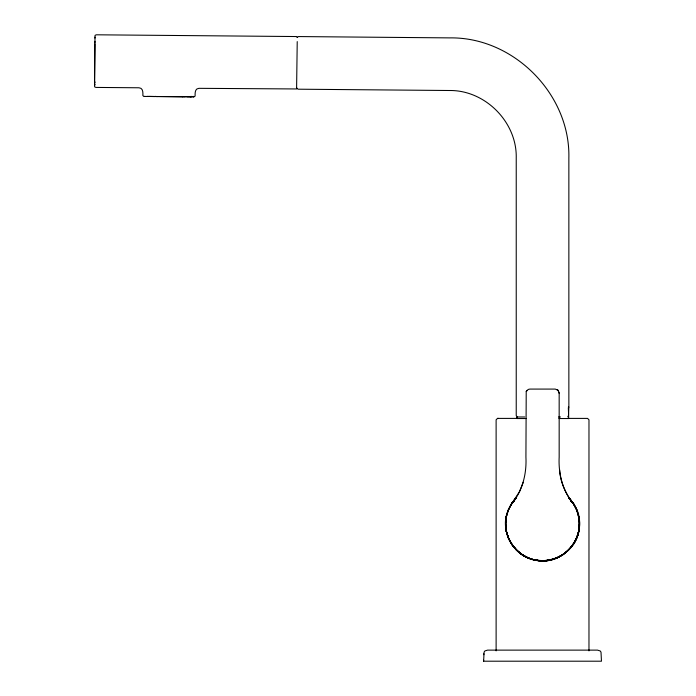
<?xml version="1.0" encoding="UTF-8"?>
<svg xmlns="http://www.w3.org/2000/svg" width="696" height="696" viewBox="0 0 696 696"><rect width="100%" height="100%" fill="white"/><g stroke="black" fill="none" stroke-linecap="round" stroke-linejoin="round"><path stroke-width="1.04" d="M559.166 393.37L558.122 390.343L555.251 389.081L529.847 389.081L528.238 389.429L526.22 391.517L525.924 457.107C526.768 474.098 522.383 491.385 511.151 504.487C505.096 514.37 503.939 527.046 508.324 537.808C513.283 550.04 525.106 559.088 538.226 560.611C561.872 564.099 584.414 540.287 578.759 516.71L579.246 528.029C580.116 518.172 577.41 507.619 570.624 500.215C593.74 525.088 568.719 566.857 536.399 560.341L542.549 560.863L548.7 560.341M94.543 84.982L94.543 85.46L95.1 84.181M94.552 84.112L94.995 37.132M94.552 83.598L94.612 86.861L95.918 87.426L138.991 87.783C143.176 87.957 142.993 92.612 142.863 95.648L144.037 96.431L193.923 96.866L195.115 96.091C195.054 93.081 194.845 88.522 198.96 88.331L296.592 88.957L297.227 41.595M94.578 81.354L94.9 43.848M94.934 42.482L94.943 41.334M94.952 38.054L95.074 35.313L96.37 34.8L296.54 36.549L297.27 37.279M483.624 661.2L484.085 652.143L484.903 650.951L487.574 650.125L597.516 650.125L600.187 650.951L601.005 652.143L601.466 661.2L483.624 661.2L483.65 660.26M483.798 654.71L483.824 653.77M544.733 560.793C562.394 560.271 580.273 542.984 579.481 523.87M523.253 482.302L519.486 491.741L511.151 504.487L514.475 500.293C510.055 504.73 507.88 510.777 506.331 516.71L506.331 516.728C502.747 533.493 512.578 551.58 528.386 558.035L535.346 560.141L537.225 560.48L536.773 560.41L537.747 559.906M506.323 516.71L508.428 509.803C497.64 532.327 517.276 560.445 540.357 560.793M505.835 527.89L506.323 531.135L505.609 523.931L506.331 516.728L505.609 523.931L506.323 531.144L508.445 538.078L506.288 530.97L505.705 524.932M297.122 37.384L298.41 36.566L449.79 37.889C513.596 36.871 570.433 94.204 568.858 158.001L568.858 407.143L568.519 415.582L567.753 416.826M579.255 527.951C577.558 544.124 564.273 557.966 548.213 560.419L556.669 558.035L563.107 554.608L568.71 549.988M506.331 516.728L505.609 523.931L506.34 531.135M191.139 96.309L190.582 96.831M578.802 530.97C574.461 559.062 535.65 570.955 516.388 549.988C522.009 555.425 529.169 559.071 536.877 560.419L536.399 560.341M576.697 537.973C582.387 518.737 576.184 542.201 573.226 544.455M576.645 538.052C581.726 525.593 579.646 510.342 570.624 500.215L573.939 504.47C562.707 491.367 558.322 474.089 559.166 457.107L559.166 392.996L558.114 390.334L556.852 389.429M516.536 417.678L517.25 416.991M526.22 391.517L526.976 390.343M516.215 497.744L511.151 504.487L515.867 497.649M511.151 504.487L516.101 497.71M516.241 498.04L511.673 503.687L508.324 510.055L511.838 503.417L514.405 500.337M155.73 96.37L155.225 96.526M556.669 558.035L563.055 554.625M517.528 418.4L497.527 418.4L496.118 419.801L496.118 650.873M506.288 530.97C509.794 550.44 530.387 564.317 549.744 560.141L542.549 560.854L535.346 560.141L544.872 560.785M542.549 560.863L549.744 560.141M524.784 416.991L517.598 416.991M149.37 96.474L154.843 96.526M568.388 407.143L568.858 407.143M558.505 416.991L560.541 416.991M497.527 418.4L498.388 418.4M567.562 418.4L587.563 418.4L588.973 419.801L588.973 650.873M526.15 418.54L516.823 418.54M558.94 418.54L568.702 418.54M144.246 96.431L144.716 96.431M185.266 96.787L147.161 96.405M186.806 96.805L192.026 96.848M193.244 96.857L193.706 96.866L193.175 96.318M156.382 96.535L157.635 96.544M548.317 560.41L547.343 559.906M182.63 96.77L182.117 96.431M528.421 558.035L522.035 554.625L516.388 549.988M517.067 416.861L516.232 415.582L516.232 158.001C517.119 122.157 485.182 89.941 449.329 90.506L297.949 89.192L296.548 87.792M570.607 500.207L573.426 503.687L576.775 510.055L573.243 503.417M511.865 544.455L516.467 550.04L511.795 544.376L508.393 537.973L511.795 544.376L516.423 550.049M570.685 500.337L573.426 503.687L568.85 498.04M568.876 497.744L573.948 504.487C566.057 494.499 560.323 482.676 559.61 469.809M568.989 497.71L573.948 504.487L569.189 497.64M95.108 82.554L94.595 81.258M568.336 407.812L568.702 417.6M576.653 509.785L579.185 519.32L578.802 516.893M506.305 531.039L508.437 538.06M579.481 523.931L578.759 531.135L579.481 523.931"/></g></svg>
